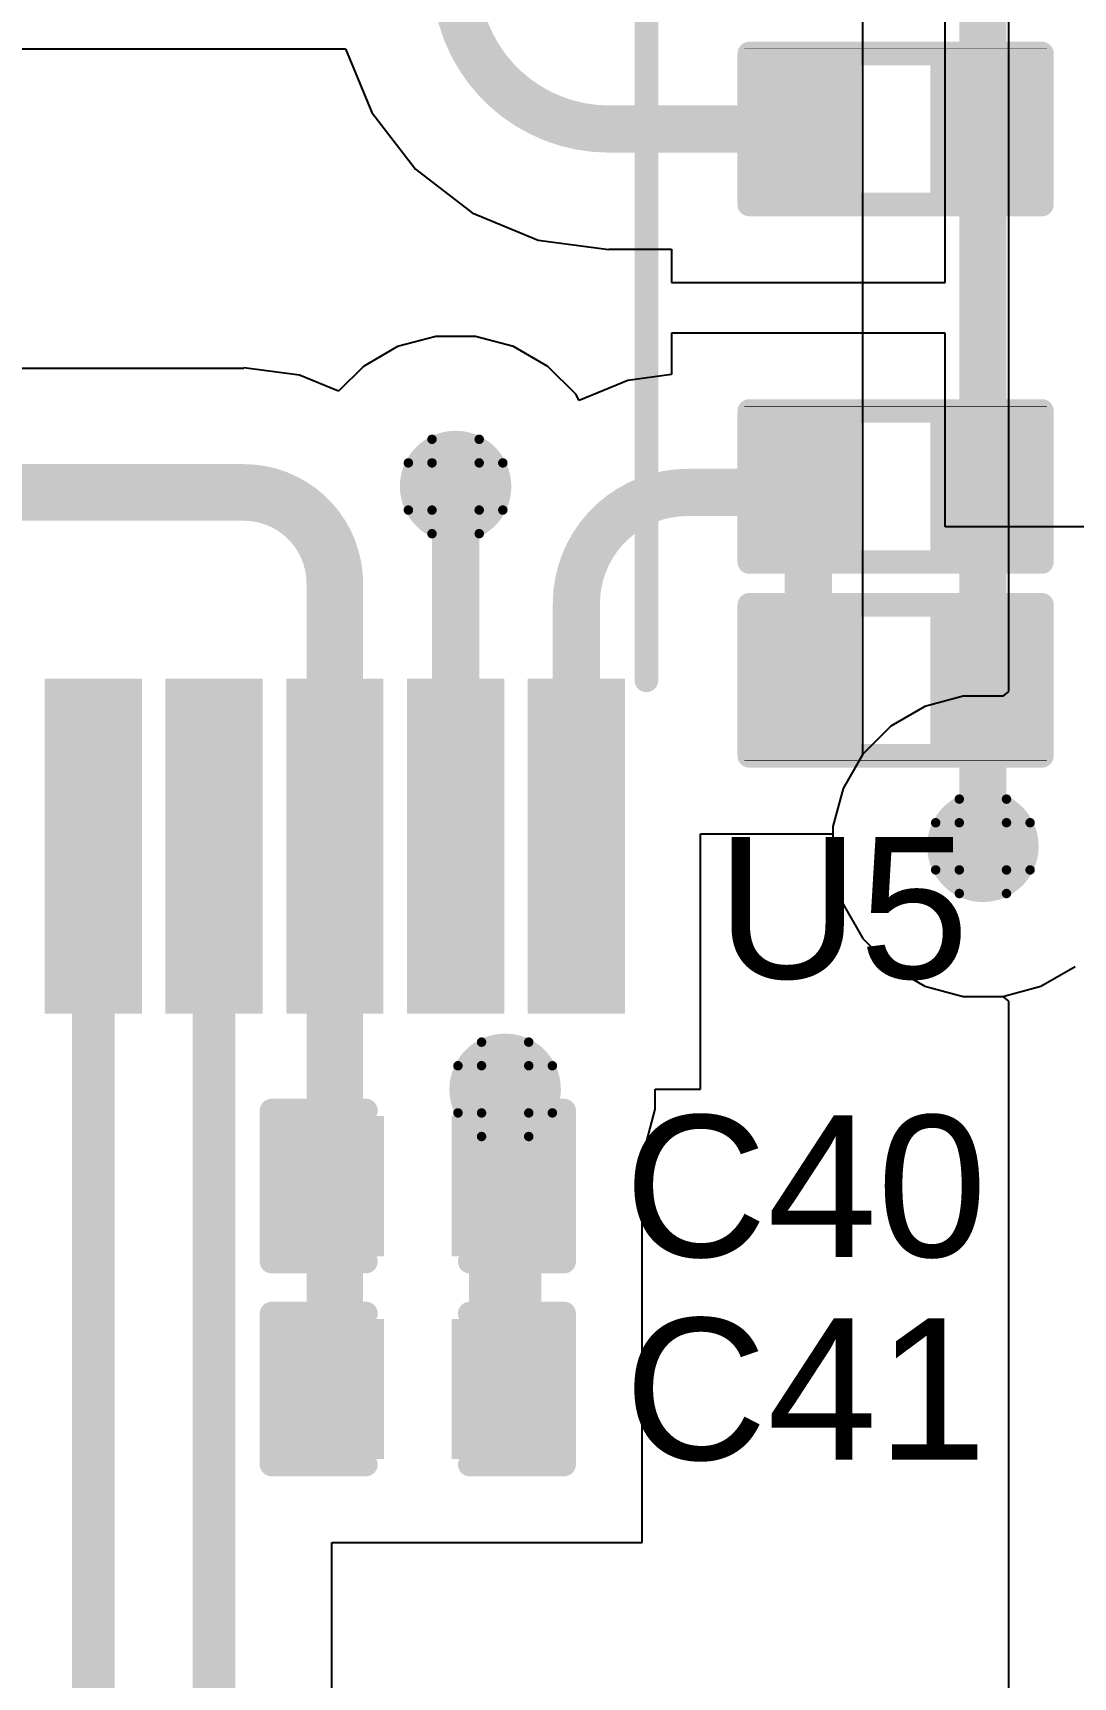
# Model space of a CAD drawing. Header units: inches. Extents: x -5 to 501, y -9 to 81.
# Drawn here: x 103.18 to 108.78, y 19.68 to 28.53 of the extents above; entities that cross this region are included whole.
import ezdxf

# ---------------------------------------------------------------- set-up
doc = ezdxf.new("R2010")
doc.units = ezdxf.units.IN
for name, color, linetype in [('Bottom Layer', 5, 'Continuous'), ('Drill Drawing', 1, 'Continuous'), ('Ground', 16, 'Continuous'), ('Power', 76, 'Continuous'), ('Top Layer', 1, 'Continuous'), ('Top Overlay', 2, 'Continuous'), ('Top Paste', 8, 'Continuous'), ('Top Solder', 216, 'Continuous'), ('Via Holes', 16, 'Continuous')]:
    doc.layers.add(name, color=color, linetype=linetype)
doc.styles.add('Arial', font='', dxfattribs={"height": 0.2})
doc.styles.get('Arial').set_extended_font_data('Arial')

msp = doc.modelspace()

# ---------------------------------------------------------------- hatches: boundary and pattern name
at = {"layer": 'Bottom Layer'}
h = msp.add_hatch(color=5, dxfattribs=at)
edge = h.paths.add_edge_path()
edge.add_arc((105.4563, 26.0922), 0.3, 0, 360)
h = msp.add_hatch(color=5, dxfattribs=at)
edge = h.paths.add_edge_path()
edge.add_arc((108.2942, 24.1554), 0.3, 0, 360)
h = msp.add_hatch(color=5, dxfattribs=at)
edge = h.paths.add_edge_path()
edge.add_arc((105.723, 22.8474), 0.3, 0, 360)
at = {"layer": 'Ground'}
h = msp.add_hatch(color=16, dxfattribs=at)
edge = h.paths.add_edge_path()
edge.add_arc((105.4563, 26.0922), 0.3, 0, 360)
h = msp.add_hatch(color=16, dxfattribs=at)
edge = h.paths.add_edge_path()
edge.add_arc((108.2942, 24.1554), 0.3, 0, 360)
h = msp.add_hatch(color=16, dxfattribs=at)
edge = h.paths.add_edge_path()
edge.add_arc((105.723, 22.8474), 0.3, 0, 360)
at = {"layer": 'Power'}
h = msp.add_hatch(color=76, dxfattribs=at)
edge = h.paths.add_edge_path()
edge.add_arc((105.4563, 26.0922), 0.3, 0, 360)
h = msp.add_hatch(color=76, dxfattribs=at)
edge = h.paths.add_edge_path()
edge.add_arc((108.2942, 24.1554), 0.3, 0, 360)
h = msp.add_hatch(color=76, dxfattribs=at)
edge = h.paths.add_edge_path()
edge.add_arc((105.723, 22.8474), 0.3, 0, 360)
at = {"layer": 'Top Layer'}
for points in [[(107.583, 28.3337), (107.583, 27.6987), (107.1258, 27.6987), (107.1258, 28.3337)], [(108.5228, 28.3337), (108.5228, 27.6987), (108.0656, 27.6987), (108.0656, 28.3337)], [(107.583, 26.4097), (107.583, 25.7747), (107.1258, 25.7747), (107.1258, 26.4097)], [(108.5228, 26.4097), (108.5228, 25.7747), (108.0656, 25.7747), (108.0656, 26.4097)], [(107.1258, 24.7313), (107.1258, 25.3663), (107.583, 25.3663), (107.583, 24.7313)], [(108.0656, 24.7313), (108.0656, 25.3663), (108.5228, 25.3663), (108.5228, 24.7313)], [(103.3463, 24.9554), (103.6663, 24.9554), (103.6663, 23.3554), (103.3463, 23.3554)], [(103.9963, 24.9554), (104.3163, 24.9554), (104.3163, 23.3554), (103.9963, 23.3554)], [(104.6463, 24.9554), (104.9663, 24.9554), (104.9663, 23.3554), (104.6463, 23.3554)], [(105.2963, 24.9554), (105.6163, 24.9554), (105.6163, 23.3554), (105.2963, 23.3554)], [(105.9463, 24.9554), (106.2663, 24.9554), (106.2663, 23.3554), (105.9463, 23.3554)], [(105.0118, 22.6441), (105.0118, 22.0091), (104.5546, 22.0091), (104.5546, 22.6441)], [(105.9516, 22.6441), (105.9516, 22.0091), (105.4944, 22.0091), (105.4944, 22.6441)], [(105.0118, 21.5519), (105.0118, 20.9169), (104.5546, 20.9169), (104.5546, 21.5519)], [(105.9516, 21.5519), (105.9516, 20.9169), (105.4944, 20.9169), (105.4944, 21.5519)]]:
    msp.add_hatch(color=1, dxfattribs=at).paths.add_polyline_path(points)
h = msp.add_hatch(color=1, dxfattribs=at)
edge = h.paths.add_edge_path()
edge.add_arc((105.4563, 26.0922), 0.3, 0, 360)
h = msp.add_hatch(color=1, dxfattribs=at)
edge = h.paths.add_edge_path()
edge.add_arc((108.2942, 24.1554), 0.3, 0, 360)
h = msp.add_hatch(color=1, dxfattribs=at)
edge = h.paths.add_edge_path()
edge.add_arc((105.723, 22.8474), 0.3, 0, 360)
at = {"layer": 'Top Paste'}
for points in [[(107.583, 28.3337), (107.583, 27.6987), (107.1258, 27.6987), (107.1258, 28.3337)], [(108.5228, 28.3337), (108.5228, 27.6987), (108.0656, 27.6987), (108.0656, 28.3337)], [(107.583, 26.4097), (107.583, 25.7747), (107.1258, 25.7747), (107.1258, 26.4097)], [(108.5228, 26.4097), (108.5228, 25.7747), (108.0656, 25.7747), (108.0656, 26.4097)], [(107.1258, 24.7313), (107.1258, 25.3663), (107.583, 25.3663), (107.583, 24.7313)], [(108.0656, 24.7313), (108.0656, 25.3663), (108.5228, 25.3663), (108.5228, 24.7313)], [(103.3463, 24.9554), (103.6663, 24.9554), (103.6663, 23.3554), (103.3463, 23.3554)], [(103.9963, 24.9554), (104.3163, 24.9554), (104.3163, 23.3554), (103.9963, 23.3554)], [(104.6463, 24.9554), (104.9663, 24.9554), (104.9663, 23.3554), (104.6463, 23.3554)], [(105.2963, 24.9554), (105.6163, 24.9554), (105.6163, 23.3554), (105.2963, 23.3554)], [(105.9463, 24.9554), (106.2663, 24.9554), (106.2663, 23.3554), (105.9463, 23.3554)], [(105.0118, 22.6441), (105.0118, 22.0091), (104.5546, 22.0091), (104.5546, 22.6441)], [(105.9516, 22.6441), (105.9516, 22.0091), (105.4944, 22.0091), (105.4944, 22.6441)], [(105.0118, 21.5519), (105.0118, 20.9169), (104.5546, 20.9169), (104.5546, 21.5519)], [(105.9516, 21.5519), (105.9516, 20.9169), (105.4944, 20.9169), (105.4944, 21.5519)]]:
    msp.add_hatch(color=8, dxfattribs=at).paths.add_polyline_path(points)
at = {"layer": 'Top Solder'}
for points in [[(107.638, 28.3887), (107.638, 27.6437), (107.0708, 27.6437), (107.0708, 28.3887)], [(108.5778, 28.3887), (108.5778, 27.6437), (108.0106, 27.6437), (108.0106, 28.3887)], [(107.638, 26.4647), (107.638, 25.7197), (107.0708, 25.7197), (107.0708, 26.4647)], [(108.5778, 26.4647), (108.5778, 25.7197), (108.0106, 25.7197), (108.0106, 26.4647)], [(107.0708, 24.6763), (107.0708, 25.4213), (107.638, 25.4213), (107.638, 24.6763)], [(108.0106, 24.6763), (108.0106, 25.4213), (108.5778, 25.4213), (108.5778, 24.6763)], [(103.2447, 25.057), (103.7679, 25.057), (103.7679, 23.2538), (103.2447, 23.2538)], [(103.8947, 25.057), (104.4179, 25.057), (104.4179, 23.2538), (103.8947, 23.2538)], [(104.5447, 25.057), (105.0679, 25.057), (105.0679, 23.2538), (104.5447, 23.2538)], [(105.1947, 25.057), (105.7179, 25.057), (105.7179, 23.2538), (105.1947, 23.2538)], [(105.8447, 25.057), (106.3679, 25.057), (106.3679, 23.2538), (105.8447, 23.2538)], [(105.0718, 22.7041), (105.0718, 21.9491), (104.4946, 21.9491), (104.4946, 22.7041)], [(106.0116, 22.7041), (106.0116, 21.9491), (105.4344, 21.9491), (105.4344, 22.7041)], [(105.0718, 21.6119), (105.0718, 20.8569), (104.4946, 20.8569), (104.4946, 21.6119)], [(106.0116, 21.6119), (106.0116, 20.8569), (105.4344, 20.8569), (105.4344, 21.6119)]]:
    msp.add_hatch(color=216, dxfattribs=at).paths.add_polyline_path(points)
at = {"layer": 'Via Holes'}
h = msp.add_hatch(color=7, dxfattribs=at)
edge = h.paths.add_edge_path()
edge.add_arc((105.4563, 26.0922), 0.15, 0, 360)
h = msp.add_hatch(color=7, dxfattribs=at)
edge = h.paths.add_edge_path()
edge.add_arc((108.2942, 24.1554), 0.15, 0, 360)
h = msp.add_hatch(color=7, dxfattribs=at)
edge = h.paths.add_edge_path()
edge.add_arc((105.723, 22.8474), 0.15, 0, 360)

# ---------------------------------------------------------------- linework, layer by layer
at = {"layer": 'Bottom Layer'}
for p, q in [((107.6468, 28.9059), (107.6468, 24.65)), ((107.6468, 24.65), (107.5413, 24.4673)), ((107.5413, 24.4673), (107.4862, 24.2618)), ((107.4862, 24.2618), (107.4862, 24.049)), ((107.4862, 24.049), (107.5413, 23.8435)), ((107.5413, 23.8435), (107.6476, 23.6593)), ((107.6476, 23.6593), (107.7981, 23.5088)), ((107.7981, 23.5088), (107.9823, 23.4025)), ((107.9823, 23.4025), (108.1878, 23.3474)), ((108.1878, 23.3474), (108.4006, 23.3474)), ((108.4006, 23.3474), (108.4326, 23.3228)), ((108.4326, 23.3228), (108.4326, 22.987)), ((108.4326, 22.987), (108.4326, 0.518))]:
    msp.add_line(p, q, dxfattribs=at)
msp.add_lwpolyline([(108.2942, 24.1554, 0.254, 0.254, 0), (108.2942, 28.9059, 0.254, 0.254, 0)], format="xyseb", dxfattribs=at)
msp.add_lwpolyline([(108.2307, 24.1554, 0.127, 0.127, 1), (108.3577, 24.1554, 0.127, 0.127, 1)], format="xyseb", close=True, dxfattribs=at)
at = {"layer": 'Drill Drawing'}
for points in [[(105.3293, 26.2192, 0.0508, 0.0508, 0), (105.3293, 26.3462, 0.0508, 0.0508, 0)], [(105.3293, 26.3462, 0.0508, 0.0508, 0), (105.5833, 26.3462, 0.0508, 0.0508, 0)], [(105.5833, 26.2192, 0.0508, 0.0508, 0), (105.5833, 26.3462, 0.0508, 0.0508, 0)], [(105.2023, 25.9652, 0.0508, 0.0508, 0), (105.2023, 26.2192, 0.0508, 0.0508, 0)], [(105.2023, 26.2192, 0.0508, 0.0508, 0), (105.3293, 26.2192, 0.0508, 0.0508, 0)], [(105.5833, 26.2192, 0.0508, 0.0508, 0), (105.7103, 26.2192, 0.0508, 0.0508, 0)], [(105.7103, 25.9652, 0.0508, 0.0508, 0), (105.7103, 26.2192, 0.0508, 0.0508, 0)], [(105.2023, 25.9652, 0.0508, 0.0508, 0), (105.3293, 25.9652, 0.0508, 0.0508, 0)], [(105.3293, 25.8382, 0.0508, 0.0508, 0), (105.3293, 25.9652, 0.0508, 0.0508, 0)], [(105.5833, 25.9652, 0.0508, 0.0508, 0), (105.7103, 25.9652, 0.0508, 0.0508, 0)], [(105.5833, 25.8382, 0.0508, 0.0508, 0), (105.5833, 25.9652, 0.0508, 0.0508, 0)], [(105.3293, 25.8382, 0.0508, 0.0508, 0), (105.5833, 25.8382, 0.0508, 0.0508, 0)], [(108.1672, 24.2824, 0.0508, 0.0508, 0), (108.1672, 24.4094, 0.0508, 0.0508, 0)], [(108.1672, 24.4094, 0.0508, 0.0508, 0), (108.4212, 24.4094, 0.0508, 0.0508, 0)], [(108.4212, 24.2824, 0.0508, 0.0508, 0), (108.4212, 24.4094, 0.0508, 0.0508, 0)], [(108.0402, 24.0284, 0.0508, 0.0508, 0), (108.0402, 24.2824, 0.0508, 0.0508, 0)], [(108.0402, 24.2824, 0.0508, 0.0508, 0), (108.1672, 24.2824, 0.0508, 0.0508, 0)], [(108.4212, 24.2824, 0.0508, 0.0508, 0), (108.5482, 24.2824, 0.0508, 0.0508, 0)], [(108.5482, 24.0284, 0.0508, 0.0508, 0), (108.5482, 24.2824, 0.0508, 0.0508, 0)], [(108.0402, 24.0284, 0.0508, 0.0508, 0), (108.1672, 24.0284, 0.0508, 0.0508, 0)], [(108.1672, 23.9014, 0.0508, 0.0508, 0), (108.1672, 24.0284, 0.0508, 0.0508, 0)], [(108.4212, 24.0284, 0.0508, 0.0508, 0), (108.5482, 24.0284, 0.0508, 0.0508, 0)], [(108.4212, 23.9014, 0.0508, 0.0508, 0), (108.4212, 24.0284, 0.0508, 0.0508, 0)], [(108.1672, 23.9014, 0.0508, 0.0508, 0), (108.4212, 23.9014, 0.0508, 0.0508, 0)], [(105.596, 22.9744, 0.0508, 0.0508, 0), (105.596, 23.1014, 0.0508, 0.0508, 0)], [(105.596, 23.1014, 0.0508, 0.0508, 0), (105.85, 23.1014, 0.0508, 0.0508, 0)], [(105.85, 22.9744, 0.0508, 0.0508, 0), (105.85, 23.1014, 0.0508, 0.0508, 0)], [(105.469, 22.7204, 0.0508, 0.0508, 0), (105.469, 22.9744, 0.0508, 0.0508, 0)], [(105.469, 22.9744, 0.0508, 0.0508, 0), (105.596, 22.9744, 0.0508, 0.0508, 0)], [(105.85, 22.9744, 0.0508, 0.0508, 0), (105.977, 22.9744, 0.0508, 0.0508, 0)], [(105.977, 22.7204, 0.0508, 0.0508, 0), (105.977, 22.9744, 0.0508, 0.0508, 0)], [(105.469, 22.7204, 0.0508, 0.0508, 0), (105.596, 22.7204, 0.0508, 0.0508, 0)], [(105.596, 22.5934, 0.0508, 0.0508, 0), (105.596, 22.7204, 0.0508, 0.0508, 0)], [(105.85, 22.7204, 0.0508, 0.0508, 0), (105.977, 22.7204, 0.0508, 0.0508, 0)], [(105.85, 22.5934, 0.0508, 0.0508, 0), (105.85, 22.7204, 0.0508, 0.0508, 0)], [(105.596, 22.5934, 0.0508, 0.0508, 0), (105.85, 22.5934, 0.0508, 0.0508, 0)]]:
    msp.add_lwpolyline(points, format="xyseb", dxfattribs=at)
for points in [[(105.3166, 26.3462, 0.0254, 0.0254, 1), (105.342, 26.3462, 0.0254, 0.0254, 1)], [(105.3166, 26.3462, 0.0254, 0.0254, 1), (105.342, 26.3462, 0.0254, 0.0254, 1)], [(105.5706, 26.3462, 0.0254, 0.0254, 1), (105.596, 26.3462, 0.0254, 0.0254, 1)], [(105.5706, 26.3462, 0.0254, 0.0254, 1), (105.596, 26.3462, 0.0254, 0.0254, 1)], [(105.1896, 26.2192, 0.0254, 0.0254, 1), (105.215, 26.2192, 0.0254, 0.0254, 1)], [(105.1896, 26.2192, 0.0254, 0.0254, 1), (105.215, 26.2192, 0.0254, 0.0254, 1)], [(105.3166, 26.2192, 0.0254, 0.0254, 1), (105.342, 26.2192, 0.0254, 0.0254, 1)], [(105.3166, 26.2192, 0.0254, 0.0254, 1), (105.342, 26.2192, 0.0254, 0.0254, 1)], [(105.5706, 26.2192, 0.0254, 0.0254, 1), (105.596, 26.2192, 0.0254, 0.0254, 1)], [(105.5706, 26.2192, 0.0254, 0.0254, 1), (105.596, 26.2192, 0.0254, 0.0254, 1)], [(105.6976, 26.2192, 0.0254, 0.0254, 1), (105.723, 26.2192, 0.0254, 0.0254, 1)], [(105.6976, 26.2192, 0.0254, 0.0254, 1), (105.723, 26.2192, 0.0254, 0.0254, 1)], [(105.1896, 25.9652, 0.0254, 0.0254, 1), (105.215, 25.9652, 0.0254, 0.0254, 1)], [(105.1896, 25.9652, 0.0254, 0.0254, 1), (105.215, 25.9652, 0.0254, 0.0254, 1)], [(105.3166, 25.9652, 0.0254, 0.0254, 1), (105.342, 25.9652, 0.0254, 0.0254, 1)], [(105.3166, 25.9652, 0.0254, 0.0254, 1), (105.342, 25.9652, 0.0254, 0.0254, 1)], [(105.5706, 25.9652, 0.0254, 0.0254, 1), (105.596, 25.9652, 0.0254, 0.0254, 1)], [(105.5706, 25.9652, 0.0254, 0.0254, 1), (105.596, 25.9652, 0.0254, 0.0254, 1)], [(105.6976, 25.9652, 0.0254, 0.0254, 1), (105.723, 25.9652, 0.0254, 0.0254, 1)], [(105.6976, 25.9652, 0.0254, 0.0254, 1), (105.723, 25.9652, 0.0254, 0.0254, 1)], [(105.3166, 25.8382, 0.0254, 0.0254, 1), (105.342, 25.8382, 0.0254, 0.0254, 1)], [(105.3166, 25.8382, 0.0254, 0.0254, 1), (105.342, 25.8382, 0.0254, 0.0254, 1)], [(105.5706, 25.8382, 0.0254, 0.0254, 1), (105.596, 25.8382, 0.0254, 0.0254, 1)], [(105.5706, 25.8382, 0.0254, 0.0254, 1), (105.596, 25.8382, 0.0254, 0.0254, 1)], [(108.1545, 24.4094, 0.0254, 0.0254, 1), (108.1799, 24.4094, 0.0254, 0.0254, 1)], [(108.1545, 24.4094, 0.0254, 0.0254, 1), (108.1799, 24.4094, 0.0254, 0.0254, 1)], [(108.4085, 24.4094, 0.0254, 0.0254, 1), (108.4339, 24.4094, 0.0254, 0.0254, 1)], [(108.4085, 24.4094, 0.0254, 0.0254, 1), (108.4339, 24.4094, 0.0254, 0.0254, 1)], [(108.0275, 24.2824, 0.0254, 0.0254, 1), (108.0529, 24.2824, 0.0254, 0.0254, 1)], [(108.0275, 24.2824, 0.0254, 0.0254, 1), (108.0529, 24.2824, 0.0254, 0.0254, 1)], [(108.1545, 24.2824, 0.0254, 0.0254, 1), (108.1799, 24.2824, 0.0254, 0.0254, 1)], [(108.1545, 24.2824, 0.0254, 0.0254, 1), (108.1799, 24.2824, 0.0254, 0.0254, 1)], [(108.4085, 24.2824, 0.0254, 0.0254, 1), (108.4339, 24.2824, 0.0254, 0.0254, 1)], [(108.4085, 24.2824, 0.0254, 0.0254, 1), (108.4339, 24.2824, 0.0254, 0.0254, 1)], [(108.5355, 24.2824, 0.0254, 0.0254, 1), (108.5609, 24.2824, 0.0254, 0.0254, 1)], [(108.5355, 24.2824, 0.0254, 0.0254, 1), (108.5609, 24.2824, 0.0254, 0.0254, 1)], [(108.0275, 24.0284, 0.0254, 0.0254, 1), (108.0529, 24.0284, 0.0254, 0.0254, 1)], [(108.0275, 24.0284, 0.0254, 0.0254, 1), (108.0529, 24.0284, 0.0254, 0.0254, 1)], [(108.1545, 24.0284, 0.0254, 0.0254, 1), (108.1799, 24.0284, 0.0254, 0.0254, 1)], [(108.1545, 24.0284, 0.0254, 0.0254, 1), (108.1799, 24.0284, 0.0254, 0.0254, 1)], [(108.4085, 24.0284, 0.0254, 0.0254, 1), (108.4339, 24.0284, 0.0254, 0.0254, 1)], [(108.4085, 24.0284, 0.0254, 0.0254, 1), (108.4339, 24.0284, 0.0254, 0.0254, 1)], [(108.5355, 24.0284, 0.0254, 0.0254, 1), (108.5609, 24.0284, 0.0254, 0.0254, 1)], [(108.5355, 24.0284, 0.0254, 0.0254, 1), (108.5609, 24.0284, 0.0254, 0.0254, 1)], [(108.1545, 23.9014, 0.0254, 0.0254, 1), (108.1799, 23.9014, 0.0254, 0.0254, 1)], [(108.1545, 23.9014, 0.0254, 0.0254, 1), (108.1799, 23.9014, 0.0254, 0.0254, 1)], [(108.4085, 23.9014, 0.0254, 0.0254, 1), (108.4339, 23.9014, 0.0254, 0.0254, 1)], [(108.4085, 23.9014, 0.0254, 0.0254, 1), (108.4339, 23.9014, 0.0254, 0.0254, 1)], [(105.5833, 23.1014, 0.0254, 0.0254, 1), (105.6087, 23.1014, 0.0254, 0.0254, 1)], [(105.5833, 23.1014, 0.0254, 0.0254, 1), (105.6087, 23.1014, 0.0254, 0.0254, 1)], [(105.8373, 23.1014, 0.0254, 0.0254, 1), (105.8627, 23.1014, 0.0254, 0.0254, 1)], [(105.8373, 23.1014, 0.0254, 0.0254, 1), (105.8627, 23.1014, 0.0254, 0.0254, 1)], [(105.4563, 22.9744, 0.0254, 0.0254, 1), (105.4817, 22.9744, 0.0254, 0.0254, 1)], [(105.4563, 22.9744, 0.0254, 0.0254, 1), (105.4817, 22.9744, 0.0254, 0.0254, 1)], [(105.5833, 22.9744, 0.0254, 0.0254, 1), (105.6087, 22.9744, 0.0254, 0.0254, 1)], [(105.5833, 22.9744, 0.0254, 0.0254, 1), (105.6087, 22.9744, 0.0254, 0.0254, 1)], [(105.8373, 22.9744, 0.0254, 0.0254, 1), (105.8627, 22.9744, 0.0254, 0.0254, 1)], [(105.8373, 22.9744, 0.0254, 0.0254, 1), (105.8627, 22.9744, 0.0254, 0.0254, 1)], [(105.9643, 22.9744, 0.0254, 0.0254, 1), (105.9897, 22.9744, 0.0254, 0.0254, 1)], [(105.9643, 22.9744, 0.0254, 0.0254, 1), (105.9897, 22.9744, 0.0254, 0.0254, 1)], [(105.4563, 22.7204, 0.0254, 0.0254, 1), (105.4817, 22.7204, 0.0254, 0.0254, 1)], [(105.4563, 22.7204, 0.0254, 0.0254, 1), (105.4817, 22.7204, 0.0254, 0.0254, 1)], [(105.5833, 22.7204, 0.0254, 0.0254, 1), (105.6087, 22.7204, 0.0254, 0.0254, 1)], [(105.5833, 22.7204, 0.0254, 0.0254, 1), (105.6087, 22.7204, 0.0254, 0.0254, 1)], [(105.8373, 22.7204, 0.0254, 0.0254, 1), (105.8627, 22.7204, 0.0254, 0.0254, 1)], [(105.8373, 22.7204, 0.0254, 0.0254, 1), (105.8627, 22.7204, 0.0254, 0.0254, 1)], [(105.9643, 22.7204, 0.0254, 0.0254, 1), (105.9897, 22.7204, 0.0254, 0.0254, 1)], [(105.9643, 22.7204, 0.0254, 0.0254, 1), (105.9897, 22.7204, 0.0254, 0.0254, 1)], [(105.5833, 22.5934, 0.0254, 0.0254, 1), (105.6087, 22.5934, 0.0254, 0.0254, 1)], [(105.5833, 22.5934, 0.0254, 0.0254, 1), (105.6087, 22.5934, 0.0254, 0.0254, 1)], [(105.8373, 22.5934, 0.0254, 0.0254, 1), (105.8627, 22.5934, 0.0254, 0.0254, 1)], [(105.8373, 22.5934, 0.0254, 0.0254, 1), (105.8627, 22.5934, 0.0254, 0.0254, 1)]]:
    msp.add_lwpolyline(points, format="xyseb", close=True, dxfattribs=at)
at = {"layer": 'Ground'}
for p, q in [((108.4326, 30.1105), (108.4326, 24.988)), ((108.1878, 24.9634), (107.9823, 24.9083)), ((108.4006, 24.9634), (108.1878, 24.9634)), ((108.4326, 24.988), (108.4006, 24.9634)), ((107.9823, 24.9083), (107.7981, 24.802)), ((107.7981, 24.802), (107.6476, 24.6515)), ((107.6476, 24.6515), (107.5413, 24.4673)), ((107.5413, 24.4673), (107.4862, 24.2618)), ((107.4862, 24.2618), (107.4862, 24.049)), ((107.4862, 24.049), (107.5413, 23.8435)), ((107.5413, 23.8435), (107.6476, 23.6593)), ((107.6476, 23.6593), (107.7981, 23.5088)), ((107.7981, 23.5088), (107.9823, 23.4025)), ((107.9823, 23.4025), (108.1878, 23.3474)), ((108.1878, 23.3474), (108.4006, 23.3474)), ((108.4006, 23.3474), (108.4326, 23.3228)), ((108.4326, 23.3228), (108.4326, 22.987)), ((108.4326, 22.987), (108.4326, 0.518))]:
    msp.add_line(p, q, dxfattribs=at)
at = {"layer": 'Power'}
for p, q in [((108.4326, 30.1105), (108.4326, 24.988)), ((108.1878, 24.9634), (107.9823, 24.9083)), ((108.4006, 24.9634), (108.1878, 24.9634)), ((108.4326, 24.988), (108.4006, 24.9634)), ((107.9823, 24.9083), (107.7981, 24.802)), ((107.7981, 24.802), (107.6476, 24.6515)), ((107.6476, 24.6515), (107.5413, 24.4673)), ((107.5413, 24.4673), (107.4862, 24.2618)), ((107.4862, 24.2618), (107.4862, 24.049)), ((107.4862, 24.049), (107.5413, 23.8435)), ((107.5413, 23.8435), (107.6476, 23.6593)), ((107.6476, 23.6593), (107.7981, 23.5088)), ((107.7981, 23.5088), (107.9823, 23.4025)), ((107.9823, 23.4025), (108.1878, 23.3474)), ((108.1878, 23.3474), (108.4006, 23.3474)), ((108.4006, 23.3474), (108.4326, 23.3228)), ((108.4326, 23.3228), (108.4326, 22.987)), ((108.4326, 22.987), (108.4326, 0.518))]:
    msp.add_line(p, q, dxfattribs=at)
at = {"layer": 'Top Layer'}
for p, q in [((108.091, 28.2321), (108.091, 28.6901)), ((102.1686, 28.4474), (104.8642, 28.4474)), ((104.8642, 28.4474), (105.006, 28.105)), ((108.091, 27.1907), (108.091, 28.2321)), ((105.006, 28.105), (105.2401, 27.8)), ((105.2401, 27.8), (105.5451, 27.5659)), ((105.5451, 27.5659), (105.9004, 27.4188)), ((105.9004, 27.4188), (106.2816, 27.3686)), ((106.2816, 27.3686), (106.2816, 27.3688)), ((106.2816, 27.3688), (106.6178, 27.3688)), ((106.6178, 27.3688), (106.6178, 27.1907)), ((106.6178, 27.1907), (108.091, 27.1907)), ((108.091, 26.9177), (106.6178, 26.9177)), ((106.6178, 26.9177), (106.6178, 26.6945)), ((108.091, 25.8743), (108.091, 26.9177)), ((105.1444, 26.8452), (104.9602, 26.7388)), ((105.3499, 26.9002), (105.1444, 26.8452)), ((105.5627, 26.9002), (105.3499, 26.9002)), ((105.7682, 26.8452), (105.5627, 26.9002)), ((105.9524, 26.7388), (105.7682, 26.8452)), ((104.6166, 26.6912), (104.3163, 26.7307)), ((104.3163, 26.7307), (104.3163, 26.7265)), ((104.9602, 26.7388), (104.8259, 26.6045)), ((106.1029, 26.5884), (105.9524, 26.7388)), ((104.3163, 26.7265), (100.5652, 26.7265)), ((104.8259, 26.6045), (104.6166, 26.6912)), ((106.3832, 26.6636), (106.1219, 26.5554)), ((106.6178, 26.6945), (106.3832, 26.6636)), ((106.1219, 26.5554), (106.1029, 26.5884)), ((109.0308, 25.8743), (108.091, 25.8743)), ((106.7743, 22.8474), (106.7743, 24.2233)), ((106.7743, 24.2233), (107.4862, 24.2233)), ((107.4862, 24.2233), (107.4862, 24.049)), ((107.4862, 24.049), (107.5413, 23.8435)), ((107.5413, 23.8435), (107.6476, 23.6593)), ((107.6476, 23.6593), (107.7981, 23.5088)), ((107.7981, 23.5088), (107.9823, 23.4025)), ((108.6061, 23.4025), (108.7903, 23.5088)), ((107.9823, 23.4025), (108.1878, 23.3474)), ((108.4006, 23.3474), (108.6061, 23.4025)), ((108.1878, 23.3474), (108.4006, 23.3474)), ((106.531, 22.741), (106.531, 22.8474)), ((106.531, 22.8474), (106.7743, 22.8474)), ((106.4759, 22.5355), (106.531, 22.741)), ((106.4596, 22.5072), (106.4759, 22.5355)), ((106.4596, 21.5011), (106.4596, 22.5072)), ((106.4596, 20.4089), (106.4596, 21.5011)), ((104.7908, 14.2112), (104.7908, 20.4089)), ((104.7908, 20.4089), (106.4596, 20.4089))]:
    msp.add_line(p, q, dxfattribs=at)
for points in [[(106.2816, 28.0162, 0.254, 0.254, -0.414214), (105.4563, 28.8415, 0.254, 0.254, 0)], [(106.2816, 28.0162, 0.254, 0.254, 0), (107.3544, 28.0162, 0.254, 0.254, 0)], [(100.5652, 26.0604, 0.3048, 0.3048, 0), (104.3163, 26.0604, 0.3048, 0.3048, 0)], [(104.3163, 26.0604, 0.3048, 0.3048, -0.414214), (104.8063, 25.5704, 0.3048, 0.3048, 0)], [(105.4563, 24.1554, 0.254, 0.254, 0), (105.4563, 26.0922, 0.254, 0.254, 0)], [(107.3544, 26.0922, 0.254, 0.254, -0.414214), (107.3226, 26.0604, 0.254, 0.254, 0)], [(107.3544, 25.0488, 0.254, 0.254, 0), (107.3544, 26.0922, 0.254, 0.254, 0)], [(106.1063, 25.4613, 0.254, 0.254, -0.414214), (106.7054, 26.0604, 0.254, 0.254, 0)], [(106.7054, 26.0604, 0.254, 0.254, 0), (107.3226, 26.0604, 0.254, 0.254, 0)], [(104.8063, 24.1554, 0.3048, 0.3048, 0), (104.8063, 25.5704, 0.3048, 0.3048, 0)], [(106.1063, 24.1554, 0.254, 0.254, 0), (106.1063, 25.4613, 0.254, 0.254, 0)], [(108.2942, 24.1554, 0.254, 0.254, 0), (108.2942, 25.0488, 0.254, 0.254, 0)], [(103.5063, 13.9992, 0.2286, 0.2286, 0), (103.5063, 24.1554, 0.2286, 0.2286, 0)], [(104.1563, 14.2112, 0.2286, 0.2286, 0), (104.1563, 24.1554, 0.2286, 0.2286, 0)], [(104.8063, 21.2575, 0.3048, 0.3048, 0), (104.8063, 24.1554, 0.3048, 0.3048, 0)], [(105.723, 22.3266, 0.3894, 0.3894, 0), (105.723, 22.8474, 0.3894, 0.3894, 0)], [(105.723, 21.2344, 0.3894, 0.3894, 0), (105.723, 22.3266, 0.3894, 0.3894, 0)], [(104.8063, 21.2575, 0.3048, 0.3048, -0.414214), (104.7832, 21.2344, 0.3048, 0.3048, 0)]]:
    msp.add_lwpolyline(points, format="xyseb", dxfattribs=at)
for points in [[(106.2181, 28.0162, 0.127, 0.127, 1), (106.3451, 28.0162, 0.127, 0.127, 1)], [(106.2181, 28.0162, 0.127, 0.127, 1), (106.3451, 28.0162, 0.127, 0.127, 1)], [(107.2909, 28.0162, 0.127, 0.127, 1), (107.4179, 28.0162, 0.127, 0.127, 1)], [(104.2401, 26.0604, 0.1524, 0.1524, 1), (104.3925, 26.0604, 0.1524, 0.1524, 1)], [(104.2401, 26.0604, 0.1524, 0.1524, 1), (104.3925, 26.0604, 0.1524, 0.1524, 1)], [(105.3928, 26.0922, 0.127, 0.127, 1), (105.5198, 26.0922, 0.127, 0.127, 1)], [(107.2909, 26.0922, 0.127, 0.127, 1), (107.4179, 26.0922, 0.127, 0.127, 1)], [(107.2909, 26.0922, 0.127, 0.127, 1), (107.4179, 26.0922, 0.127, 0.127, 1)], [(106.6419, 26.0604, 0.127, 0.127, 1), (106.7689, 26.0604, 0.127, 0.127, 1)], [(106.6419, 26.0604, 0.127, 0.127, 1), (106.7689, 26.0604, 0.127, 0.127, 1)], [(107.2591, 26.0604, 0.127, 0.127, 1), (107.3861, 26.0604, 0.127, 0.127, 1)], [(107.2591, 26.0604, 0.127, 0.127, 1), (107.3861, 26.0604, 0.127, 0.127, 1)], [(104.7301, 25.5704, 0.1524, 0.1524, 1), (104.8825, 25.5704, 0.1524, 0.1524, 1)], [(104.7301, 25.5704, 0.1524, 0.1524, 1), (104.8825, 25.5704, 0.1524, 0.1524, 1)], [(106.0428, 25.4613, 0.127, 0.127, 1), (106.1698, 25.4613, 0.127, 0.127, 1)], [(106.0428, 25.4613, 0.127, 0.127, 1), (106.1698, 25.4613, 0.127, 0.127, 1)], [(107.2909, 25.0488, 0.127, 0.127, 1), (107.4179, 25.0488, 0.127, 0.127, 1)], [(108.2307, 25.0488, 0.127, 0.127, 1), (108.3577, 25.0488, 0.127, 0.127, 1)], [(103.4492, 24.1554, 0.1143, 0.1143, 1), (103.5635, 24.1554, 0.1143, 0.1143, 1)], [(104.0991, 24.1554, 0.1143, 0.1143, 1), (104.2134, 24.1554, 0.1143, 0.1143, 1)], [(104.7301, 24.1554, 0.1524, 0.1524, 1), (104.8825, 24.1554, 0.1524, 0.1524, 1)], [(104.7301, 24.1554, 0.1524, 0.1524, 1), (104.8825, 24.1554, 0.1524, 0.1524, 1)], [(105.3928, 24.1554, 0.127, 0.127, 1), (105.5198, 24.1554, 0.127, 0.127, 1)], [(106.0428, 24.1554, 0.127, 0.127, 1), (106.1698, 24.1554, 0.127, 0.127, 1)], [(108.2307, 24.1554, 0.127, 0.127, 1), (108.3577, 24.1554, 0.127, 0.127, 1)], [(105.6257, 22.8474, 0.1947, 0.1947, 1), (105.8203, 22.8474, 0.1947, 0.1947, 1)], [(105.6257, 22.3266, 0.1947, 0.1947, 1), (105.8203, 22.3266, 0.1947, 0.1947, 1)], [(105.6257, 22.3266, 0.1947, 0.1947, 1), (105.8203, 22.3266, 0.1947, 0.1947, 1)], [(105.6257, 21.2344, 0.1947, 0.1947, 1), (105.8203, 21.2344, 0.1947, 0.1947, 1)], [(104.707, 21.2344, 0.1524, 0.1524, 1), (104.8594, 21.2344, 0.1524, 0.1524, 1)], [(104.7301, 21.2575, 0.1524, 0.1524, 1), (104.8825, 21.2575, 0.1524, 0.1524, 1)], [(104.7301, 21.2575, 0.1524, 0.1524, 1), (104.8825, 21.2575, 0.1524, 0.1524, 1)]]:
    msp.add_lwpolyline(points, format="xyseb", close=True, dxfattribs=at)
at = {"layer": 'Top Overlay'}
for points in [[(106.4833, 25.0488, 0.127, 0.127, 0), (106.4833, 28.9096, 0.127, 0.127, 0)], [(107.0369, 28.4226, 0.127, 0.127, 0), (108.6117, 28.4226, 0.127, 0.127, 0)], [(107.0369, 27.6098, 0.127, 0.127, 0), (107.0369, 28.4226, 0.127, 0.127, 0)], [(107.0115, 28.448, 0.00323, 0.00323, 0), (108.6371, 28.448, 0.00323, 0.00323, 0)], [(108.6117, 27.6098, 0.127, 0.127, 0), (108.6117, 28.4226, 0.127, 0.127, 0)], [(107.0369, 27.6098, 0.127, 0.127, 0), (108.6117, 27.6098, 0.127, 0.127, 0)], [(107.0369, 26.4986, 0.127, 0.127, 0), (108.6117, 26.4986, 0.127, 0.127, 0)], [(107.0369, 25.6858, 0.127, 0.127, 0), (107.0369, 26.4986, 0.127, 0.127, 0)], [(108.6117, 25.6858, 0.127, 0.127, 0), (108.6117, 26.4986, 0.127, 0.127, 0)], [(107.0115, 26.524, 0.00323, 0.00323, 0), (108.6371, 26.524, 0.00323, 0.00323, 0)], [(107.0369, 25.6858, 0.127, 0.127, 0), (108.6117, 25.6858, 0.127, 0.127, 0)], [(107.0369, 24.6424, 0.127, 0.127, 0), (107.0369, 25.4552, 0.127, 0.127, 0)], [(107.0369, 25.4552, 0.127, 0.127, 0), (108.6117, 25.4552, 0.127, 0.127, 0)], [(108.6117, 24.6424, 0.127, 0.127, 0), (108.6117, 25.4552, 0.127, 0.127, 0)], [(107.0369, 24.6424, 0.127, 0.127, 0), (108.6117, 24.6424, 0.127, 0.127, 0)], [(107.0115, 24.617, 0.00323, 0.00323, 0), (108.6371, 24.617, 0.00323, 0.00323, 0)], [(104.4657, 22.733, 0.127, 0.127, 0), (104.9737, 22.733, 0.127, 0.127, 0)], [(104.4657, 21.9202, 0.127, 0.127, 0), (104.4657, 22.733, 0.127, 0.127, 0)], [(105.5325, 22.733, 0.127, 0.127, 0), (106.0405, 22.733, 0.127, 0.127, 0)], [(106.0405, 21.9202, 0.127, 0.127, 0), (106.0405, 22.733, 0.127, 0.127, 0)], [(104.4657, 21.9202, 0.127, 0.127, 0), (104.9737, 21.9202, 0.127, 0.127, 0)], [(105.5325, 21.9202, 0.127, 0.127, 0), (106.0405, 21.9202, 0.127, 0.127, 0)], [(104.4657, 21.6408, 0.127, 0.127, 0), (104.9737, 21.6408, 0.127, 0.127, 0)], [(104.4657, 20.828, 0.127, 0.127, 0), (104.4657, 21.6408, 0.127, 0.127, 0)], [(105.5325, 21.6408, 0.127, 0.127, 0), (106.0405, 21.6408, 0.127, 0.127, 0)], [(106.0405, 20.828, 0.127, 0.127, 0), (106.0405, 21.6408, 0.127, 0.127, 0)], [(104.4657, 20.828, 0.127, 0.127, 0), (104.9737, 20.828, 0.127, 0.127, 0)], [(105.5325, 20.828, 0.127, 0.127, 0), (106.0405, 20.828, 0.127, 0.127, 0)]]:
    msp.add_lwpolyline(points, format="xyseb", dxfattribs=at)
for points in [[(107.0052, 28.4226, 0.0635, 0.0635, 1), (107.0687, 28.4226, 0.0635, 0.0635, 1)], [(107.0052, 28.4226, 0.0635, 0.0635, 1), (107.0687, 28.4226, 0.0635, 0.0635, 1)], [(107.0107, 28.448, 0.00161, 0.00161, 1), (107.0123, 28.448, 0.00161, 0.00161, 1)], [(108.58, 28.4226, 0.0635, 0.0635, 1), (108.6435, 28.4226, 0.0635, 0.0635, 1)], [(108.58, 28.4226, 0.0635, 0.0635, 1), (108.6435, 28.4226, 0.0635, 0.0635, 1)], [(108.6363, 28.448, 0.00161, 0.00161, 1), (108.6379, 28.448, 0.00161, 0.00161, 1)], [(107.0052, 27.6098, 0.0635, 0.0635, 1), (107.0687, 27.6098, 0.0635, 0.0635, 1)], [(107.0052, 27.6098, 0.0635, 0.0635, 1), (107.0687, 27.6098, 0.0635, 0.0635, 1)], [(108.58, 27.6098, 0.0635, 0.0635, 1), (108.6435, 27.6098, 0.0635, 0.0635, 1)], [(108.58, 27.6098, 0.0635, 0.0635, 1), (108.6435, 27.6098, 0.0635, 0.0635, 1)], [(107.0052, 26.4986, 0.0635, 0.0635, 1), (107.0687, 26.4986, 0.0635, 0.0635, 1)], [(107.0052, 26.4986, 0.0635, 0.0635, 1), (107.0687, 26.4986, 0.0635, 0.0635, 1)], [(108.58, 26.4986, 0.0635, 0.0635, 1), (108.6435, 26.4986, 0.0635, 0.0635, 1)], [(108.58, 26.4986, 0.0635, 0.0635, 1), (108.6435, 26.4986, 0.0635, 0.0635, 1)], [(107.0107, 26.524, 0.00161, 0.00161, 1), (107.0123, 26.524, 0.00161, 0.00161, 1)], [(108.6363, 26.524, 0.00161, 0.00161, 1), (108.6379, 26.524, 0.00161, 0.00161, 1)], [(107.0052, 25.6858, 0.0635, 0.0635, 1), (107.0687, 25.6858, 0.0635, 0.0635, 1)], [(107.0052, 25.6858, 0.0635, 0.0635, 1), (107.0687, 25.6858, 0.0635, 0.0635, 1)], [(108.58, 25.6858, 0.0635, 0.0635, 1), (108.6435, 25.6858, 0.0635, 0.0635, 1)], [(108.58, 25.6858, 0.0635, 0.0635, 1), (108.6435, 25.6858, 0.0635, 0.0635, 1)], [(107.0052, 25.4552, 0.0635, 0.0635, 1), (107.0687, 25.4552, 0.0635, 0.0635, 1)], [(107.0052, 25.4552, 0.0635, 0.0635, 1), (107.0687, 25.4552, 0.0635, 0.0635, 1)], [(108.58, 25.4552, 0.0635, 0.0635, 1), (108.6435, 25.4552, 0.0635, 0.0635, 1)], [(108.58, 25.4552, 0.0635, 0.0635, 1), (108.6435, 25.4552, 0.0635, 0.0635, 1)], [(106.4515, 25.0488, 0.0635, 0.0635, 1), (106.515, 25.0488, 0.0635, 0.0635, 1)], [(107.0052, 24.6424, 0.0635, 0.0635, 1), (107.0687, 24.6424, 0.0635, 0.0635, 1)], [(107.0052, 24.6424, 0.0635, 0.0635, 1), (107.0687, 24.6424, 0.0635, 0.0635, 1)], [(108.58, 24.6424, 0.0635, 0.0635, 1), (108.6435, 24.6424, 0.0635, 0.0635, 1)], [(108.58, 24.6424, 0.0635, 0.0635, 1), (108.6435, 24.6424, 0.0635, 0.0635, 1)], [(107.0107, 24.617, 0.00161, 0.00161, 1), (107.0123, 24.617, 0.00161, 0.00161, 1)], [(108.6363, 24.617, 0.00161, 0.00161, 1), (108.6379, 24.617, 0.00161, 0.00161, 1)], [(104.4339, 22.733, 0.0635, 0.0635, 1), (104.4974, 22.733, 0.0635, 0.0635, 1)], [(104.4339, 22.733, 0.0635, 0.0635, 1), (104.4974, 22.733, 0.0635, 0.0635, 1)], [(104.9419, 22.733, 0.0635, 0.0635, 1), (105.0054, 22.733, 0.0635, 0.0635, 1)], [(105.5007, 22.733, 0.0635, 0.0635, 1), (105.5642, 22.733, 0.0635, 0.0635, 1)], [(106.0087, 22.733, 0.0635, 0.0635, 1), (106.0722, 22.733, 0.0635, 0.0635, 1)], [(106.0087, 22.733, 0.0635, 0.0635, 1), (106.0722, 22.733, 0.0635, 0.0635, 1)], [(104.4339, 21.9202, 0.0635, 0.0635, 1), (104.4974, 21.9202, 0.0635, 0.0635, 1)], [(104.4339, 21.9202, 0.0635, 0.0635, 1), (104.4974, 21.9202, 0.0635, 0.0635, 1)], [(104.9419, 21.9202, 0.0635, 0.0635, 1), (105.0054, 21.9202, 0.0635, 0.0635, 1)], [(105.5007, 21.9202, 0.0635, 0.0635, 1), (105.5642, 21.9202, 0.0635, 0.0635, 1)], [(106.0087, 21.9202, 0.0635, 0.0635, 1), (106.0722, 21.9202, 0.0635, 0.0635, 1)], [(106.0087, 21.9202, 0.0635, 0.0635, 1), (106.0722, 21.9202, 0.0635, 0.0635, 1)], [(104.4339, 21.6408, 0.0635, 0.0635, 1), (104.4974, 21.6408, 0.0635, 0.0635, 1)], [(104.4339, 21.6408, 0.0635, 0.0635, 1), (104.4974, 21.6408, 0.0635, 0.0635, 1)], [(104.9419, 21.6408, 0.0635, 0.0635, 1), (105.0054, 21.6408, 0.0635, 0.0635, 1)], [(105.5007, 21.6408, 0.0635, 0.0635, 1), (105.5642, 21.6408, 0.0635, 0.0635, 1)], [(106.0087, 21.6408, 0.0635, 0.0635, 1), (106.0722, 21.6408, 0.0635, 0.0635, 1)], [(106.0087, 21.6408, 0.0635, 0.0635, 1), (106.0722, 21.6408, 0.0635, 0.0635, 1)], [(104.4339, 20.828, 0.0635, 0.0635, 1), (104.4974, 20.828, 0.0635, 0.0635, 1)], [(104.4339, 20.828, 0.0635, 0.0635, 1), (104.4974, 20.828, 0.0635, 0.0635, 1)], [(104.9419, 20.828, 0.0635, 0.0635, 1), (105.0054, 20.828, 0.0635, 0.0635, 1)], [(105.5007, 20.828, 0.0635, 0.0635, 1), (105.5642, 20.828, 0.0635, 0.0635, 1)], [(106.0087, 20.828, 0.0635, 0.0635, 1), (106.0722, 20.828, 0.0635, 0.0635, 1)], [(106.0087, 20.828, 0.0635, 0.0635, 1), (106.0722, 20.828, 0.0635, 0.0635, 1)]]:
    msp.add_lwpolyline(points, format="xyseb", close=True, dxfattribs=at)

# ---------------------------------------------------------------- texts
at = {"layer": 'Top Overlay', "style": 'Arial'}
for s, p in [('U5', (106.8593, 23.4443)), ('C40', (106.3641, 21.9457)), ('C41', (106.3641, 20.8535))]:
    msp.add_text(s, height=0.762, dxfattribs=at).set_placement(p)

doc.saveas('drawing.dxf')
